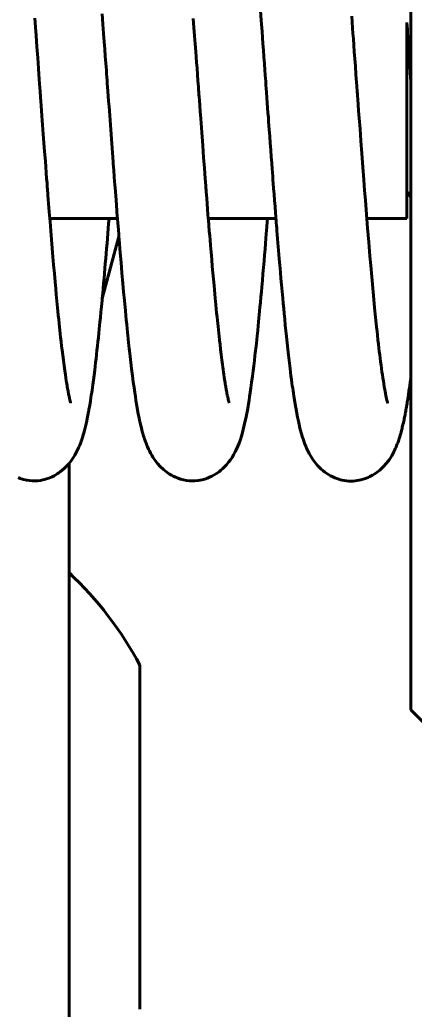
# Model space of a CAD drawing. Header units: millimetres. Extents: x 15 to 415, y 5 to 292.
# Drawn here: x 129.122 to 130.843, y 82.608 to 86.922 of the extents above; entities that cross this region are included whole.
import ezdxf

# ---------------------------------------------------------------- set-up
doc = ezdxf.new("R2010")
doc.units = ezdxf.units.MM
doc.layers.add('Annotations', color=7, linetype='Continuous')
doc.layers.add('Geometries', color=7, linetype='Continuous')
doc.styles.add('Shapr4', font='txt', dxfattribs={"height": 3.3495})
doc.dimstyles.new('ISO-25', dxfattribs={"dimtxt": 2.5, "dimasz": 2.5, "dimexe": 1.25, "dimexo": 0.625, "dimtad": 1, "dimtxsty": 'Standard', "dimcen": 2.5, "dimadec": 0, "dimazin": 0, "dimtfac": 1, "dimtmove": 0, "dimatfit": 3, "dimfxl": 1, "dimarcsym": 0})

# ---------------------------------------------------------------- blocks, each defined once
blk = doc.blocks.new('*D4')
at = {"layer": 'Annotations', "color": 0, "linetype": 'Continuous', "lineweight": 15}
for p, q in [((126.8836, 146.2799), (154.0833, 146.2799)), ((152.8333, 143.7799), (152.8333, 69.5821)), ((113.9652, 67.0821), (154.0833, 67.0821))]:
    blk.add_line(p, q, dxfattribs=at)
at = {"layer": 'Annotations', "color": 0}
for points in [[(153.2499, 143.7799), (152.4166, 143.7799), (152.8333, 146.2799)], [(152.4166, 69.5821), (153.2499, 69.5821), (152.8333, 67.0821)]]:
    blk.add_solid(points, dxfattribs=at)
at = {"layer": 'Defpoints', "color": 0}
for p in [(126.2586, 146.2799), (113.3402, 67.0821), (152.8333, 67.0821)]:
    blk.add_point(p, dxfattribs=at)
at = {"layer": 'Annotations', "color": 0, "lineweight": 15, "insert": (150.1395, 103.8507), "char_height": 3.3495, "attachment_point": 5, "rotation": 90, "style": 'Shapr4'}
blk.add_mtext('\\A1;158,4', dxfattribs=at)

msp = doc.modelspace()

# ---------------------------------------------------------------- linework, layer by layer
at = {"layer": 'Geometries', "linetype": 'Continuous', "lineweight": 40}
for p, q in [((130.8272, 87.1331), (130.8272, 86.6629)), ((130.8109, 86.663), (130.8109, 86.9109)), ((130.8109, 86.175), (130.8109, 86.663)), ((130.8272, 86.6629), (130.8272, 86.147)), ((130.8109, 86.0555), (130.8109, 86.175)), ((130.8272, 86.147), (130.8272, 85.3563)), ((129.2532, 86.0555), (129.5115, 86.0555)), ((129.5115, 86.0555), (129.5484, 86.0555)), ((129.9446, 86.0555), (130.2029, 86.0555)), ((130.2029, 86.0555), (130.2398, 86.0555)), ((130.636, 86.0555), (130.8109, 86.0555)), ((129.482, 85.7074), (129.5546, 85.9781)), ((130.8272, 85.3563), (130.8272, 83.913)), ((129.3371, 84.5116), (129.3371, 84.9873)), ((129.3371, 82.2037), (129.3371, 84.5116)), ((129.6465, 84.1076), (129.6465, 82.6076)), ((131.0286, 83.7115), (130.8272, 83.913))]:
    msp.add_line(p, q, dxfattribs=at)
at = {"layer": 'Geometries', "linetype": 'Continuous', "lineweight": 40, "flags": 128}
for points in [[(129.4817, 86.9481), (129.485, 86.9036), (129.488, 86.8631), (129.4907, 86.8267), (129.4931, 86.7943), (129.4954, 86.7634), (129.4965, 86.7482), (129.4976, 86.733), (129.4988, 86.7178), (129.4999, 86.7026), (129.501, 86.6874), (129.5021, 86.6722), (129.503, 86.6594), (129.5037, 86.6506), (129.5042, 86.6435), (129.5052, 86.6303), (129.5066, 86.6108), (129.5082, 86.5898), (129.5098, 86.5675), (129.5115, 86.544), (129.5144, 86.5045), (129.5174, 86.4637), (129.5205, 86.4226), (129.5234, 86.3825), (129.5264, 86.3422), (129.5294, 86.3023), (129.53, 86.295)], [(130.1719, 86.9631), (130.1752, 86.9192), (130.1788, 86.8714), (130.1808, 86.8453), (130.1828, 86.8181), (130.1849, 86.7899), (130.187, 86.7606), (130.1893, 86.7303), (130.1913, 86.7027), (130.1928, 86.6826), (130.194, 86.6666), (130.1948, 86.6545), (130.1953, 86.6489), (130.1956, 86.6436), (130.1962, 86.636), (130.197, 86.6245), (130.1984, 86.6057), (130.2001, 86.5827), (130.2018, 86.56), (130.2034, 86.5381), (130.2049, 86.5171), (130.2064, 86.4969), (130.2078, 86.4776), (130.2103, 86.4443), (130.2125, 86.4139), (130.2146, 86.3864), (130.217, 86.354), (130.2192, 86.325), (130.2212, 86.2983), (130.2214, 86.2954)], [(129.2532, 86.0556), (129.2508, 86.0852), (129.2494, 86.1029), (129.248, 86.121), (129.2466, 86.1393), (129.2452, 86.1574), (129.2443, 86.1685), (129.2437, 86.1766), (129.2431, 86.1837), (129.2424, 86.1928), (129.2411, 86.2094), (129.2395, 86.2302), (129.2376, 86.2552), (129.2357, 86.2808), (129.2338, 86.3055), (129.2307, 86.3476), (129.2278, 86.3865), (129.225, 86.4236), (129.222, 86.4643), (129.2205, 86.4838), (129.219, 86.5042), (129.2175, 86.5253), (129.2159, 86.5473), (129.2144, 86.5674), (129.2132, 86.583), (129.2124, 86.5941), (129.2119, 86.6019), (129.2112, 86.6115), (129.2101, 86.6262), (129.2088, 86.6435), (129.2073, 86.6634), (129.2057, 86.6858), (129.2039, 86.7099), (129.2005, 86.7559), (129.197, 86.8039), (129.1933, 86.8541), (129.1906, 86.891), (129.1877, 86.929)], [(129.9446, 86.0555), (129.9432, 86.0736), (129.9413, 86.0973), (129.9394, 86.1206), (129.9377, 86.1426), (129.9365, 86.1589), (129.9355, 86.1715), (129.9348, 86.1804), (129.9342, 86.1876), (129.9334, 86.1986), (129.9322, 86.2138), (129.9309, 86.2305), (129.9276, 86.2747), (129.924, 86.3225), (129.9201, 86.3745), (129.9159, 86.4309), (129.9114, 86.4919), (129.9091, 86.5224), (129.9072, 86.5486), (129.9056, 86.5706), (129.9043, 86.5881), (129.9037, 86.5958), (129.9034, 86.6), (129.9029, 86.6064), (129.9022, 86.6163), (129.9012, 86.6296), (129.8993, 86.6558), (129.8972, 86.6841), (129.8953, 86.7112), (129.8934, 86.7368), (129.8916, 86.7612), (129.8899, 86.7842), (129.8875, 86.8171), (129.8849, 86.8518), (129.8821, 86.8888), (129.8792, 86.9282)], [(130.5923, 86.6349), (130.5913, 86.6489), (130.5887, 86.6842), (130.5861, 86.7195), (130.5836, 86.7525), (130.5814, 86.7833), (130.5793, 86.8119), (130.5772, 86.8395), (130.5755, 86.8624), (130.5737, 86.8865), (130.5719, 86.9117), (130.5699, 86.9381)], [(130.8109, 86.9109), (130.8119, 86.8954), (130.813, 86.8798), (130.814, 86.864), (130.815, 86.8481), (130.8161, 86.832), (130.8172, 86.8158), (130.8182, 86.7994), (130.8193, 86.783), (130.8204, 86.7656), (130.8215, 86.7481), (130.8226, 86.7306), (130.8235, 86.7169)], [(130.8235, 86.7169), (130.8237, 86.713), (130.8245, 86.7005), (130.8252, 86.688), (130.826, 86.6755), (130.8267, 86.663), (130.8267, 86.6629)], [(130.6361, 86.0547), (130.6346, 86.0738), (130.6297, 86.1359), (130.6264, 86.1784), (130.6228, 86.2252), (130.6187, 86.2794), (130.6142, 86.339), (130.61, 86.395), (130.6062, 86.4466), (130.6027, 86.4935), (130.6003, 86.5258), (130.5983, 86.553), (130.5967, 86.5751), (130.5954, 86.592), (130.5949, 86.5999), (130.5944, 86.6063), (130.5938, 86.6146), (130.5927, 86.6287), (130.5923, 86.6349)], [(129.53, 86.295), (129.5321, 86.267), (129.5343, 86.2372), (129.5358, 86.2176), (129.537, 86.202), (129.5379, 86.1895), (129.5391, 86.1739), (129.5406, 86.1544), (129.5421, 86.1354), (129.5438, 86.1138), (129.5457, 86.0898), (129.5477, 86.0635), (129.5483, 86.0557)], [(130.2214, 86.2954), (130.223, 86.2739), (130.2243, 86.2561), (130.2256, 86.2397), (130.2267, 86.2248), (130.228, 86.208), (130.2296, 86.1868), (130.2315, 86.1618), (130.2336, 86.1349), (130.2357, 86.1079), (130.2378, 86.0807), (130.2391, 86.0646), (130.2398, 86.0553)], [(130.8109, 86.1751), (130.8144, 86.169), (130.8177, 86.1634), (130.8207, 86.1582), (130.8234, 86.1536), (130.8258, 86.1494), (130.8272, 86.147)], [(129.3439, 85.2526), (129.3439, 85.2527), (129.3437, 85.2531), (129.3431, 85.2551), (129.3421, 85.2589), (129.3406, 85.2647), (129.3391, 85.2714), (129.3371, 85.2805), (129.3352, 85.29), (129.3328, 85.3023), (129.3314, 85.3102), (129.3306, 85.3149), (129.3295, 85.3211), (129.3283, 85.3281), (129.3271, 85.3353), (129.326, 85.3419), (129.3251, 85.3479), (129.3231, 85.361), (129.3211, 85.3745), (129.3185, 85.3927), (129.3156, 85.4136), (129.3125, 85.4376), (129.3096, 85.4603), (129.3071, 85.4815), (129.305, 85.4992), (129.3028, 85.5179), (129.3006, 85.5379), (129.2989, 85.5535), (129.2972, 85.5689), (129.2958, 85.5823), (129.2942, 85.5974), (129.2923, 85.6155), (129.2904, 85.634), (129.2873, 85.6657), (129.2843, 85.696), (129.2817, 85.7238), (129.2792, 85.7498), (129.2765, 85.7798), (129.2733, 85.8155), (129.27, 85.8537), (129.267, 85.8884), (129.2637, 85.9271), (129.2606, 85.9645), (129.2575, 86.0014), (129.2542, 86.0434), (129.2532, 86.0556)], [(129.5483, 86.0557), (129.55, 86.0349), (129.5522, 86.0074), (129.554, 85.9853), (129.5546, 85.9781)], [(129.5546, 85.9781), (129.5556, 85.9654), (129.5572, 85.9456), (129.5589, 85.9257), (129.5605, 85.9063), (129.564, 85.8641), (129.5679, 85.8189), (129.5719, 85.773), (129.5753, 85.7357), (129.5787, 85.6981), (129.583, 85.6532), (129.5849, 85.6334), (129.5868, 85.6136), (129.5888, 85.5934), (129.5906, 85.576), (129.5924, 85.5584), (129.5937, 85.5458), (129.5952, 85.5315), (129.5969, 85.5155), (129.5984, 85.5012), (129.5997, 85.4895), (129.6008, 85.4792), (129.6037, 85.4538), (129.6067, 85.428), (129.6101, 85.3998), (129.6138, 85.3704), (129.6174, 85.3428), (129.6208, 85.3186), (129.6238, 85.2974), (129.6264, 85.28), (129.6292, 85.2622), (129.6331, 85.2386), (129.6364, 85.2198), (129.6394, 85.2036), (129.6432, 85.1847), (129.6451, 85.1758), (129.6475, 85.1646), (129.6505, 85.1517), (129.6527, 85.1425), (129.6551, 85.1332), (129.6579, 85.1231), (129.6594, 85.1178), (129.6609, 85.1125), (129.6626, 85.1069), (129.6645, 85.1007), (129.6665, 85.0948), (129.6679, 85.0906), (129.6692, 85.0868), (129.6707, 85.0827), (129.673, 85.0765), (129.6766, 85.0672), (129.6798, 85.0595), (129.6839, 85.0505), (129.6877, 85.0425), (129.6929, 85.0323), (129.6978, 85.0237), (129.7032, 85.0148), (129.7126, 85.0009), (129.7226, 84.9879), (129.7353, 84.9739), (129.7486, 84.9613), (129.7636, 84.9494), (129.7692, 84.9456), (129.7753, 84.9416), (129.7838, 84.9366), (129.7908, 84.9328), (129.8008, 84.9281), (129.8125, 84.9233), (129.8238, 84.9196), (129.8369, 84.9161), (129.8489, 84.9139), (129.8612, 84.9124), (129.8746, 84.9118), (129.8861, 84.9121), (129.9002, 84.9135), (129.9092, 84.915), (129.9171, 84.9167), (129.9288, 84.9198), (129.9413, 84.9241), (129.9505, 84.9279), (129.9601, 84.9324), (129.9708, 84.9382), (129.9798, 84.9437), (129.9914, 84.9518), (129.9996, 84.9583), (130.0058, 84.9636), (130.0106, 84.9681), (130.0166, 84.9739), (130.0235, 84.9814), (130.0329, 84.9926), (130.0408, 85.0032), (130.0481, 85.0142), (130.0545, 85.0247), (130.0616, 85.0379), (130.0659, 85.0464), (130.0733, 85.063), (130.0786, 85.0765), (130.0843, 85.0926), (130.089, 85.1071), (130.0937, 85.1233), (130.0971, 85.1363), (130.1015, 85.1542), (130.1046, 85.1678), (130.1079, 85.1835), (130.111, 85.1988), (130.1137, 85.2135), (130.1163, 85.228), (130.1198, 85.2483), (130.1224, 85.2641), (130.1245, 85.2779), (130.1273, 85.2965), (130.1303, 85.3173), (130.1336, 85.3409), (130.1371, 85.3677), (130.1401, 85.3909), (130.1429, 85.4141), (130.1456, 85.4365), (130.148, 85.4569), (130.1492, 85.468), (130.1505, 85.4792), (130.1517, 85.4898), (130.1528, 85.4998), (130.1541, 85.5117), (130.1556, 85.5265), (130.1575, 85.544), (130.1599, 85.5671), (130.1619, 85.5871), (130.1637, 85.6048), (130.1653, 85.6209), (130.1667, 85.6359), (130.1682, 85.6514), (130.1699, 85.669), (130.1719, 85.6901), (130.1741, 85.7137), (130.1761, 85.7358), (130.178, 85.7566), (130.1805, 85.7858), (130.1831, 85.8152), (130.1855, 85.8427), (130.1878, 85.8702), (130.1899, 85.8953), (130.1922, 85.9221), (130.1942, 85.9469), (130.196, 85.9694), (130.1976, 85.9889), (130.1987, 86.0029), (130.2001, 86.0202), (130.2018, 86.0412), (130.2029, 86.055)], [(130.0352, 85.2532), (130.0352, 85.2532), (130.035, 85.2538), (130.0347, 85.2549), (130.0342, 85.2565), (130.0335, 85.2592), (130.0327, 85.2623), (130.0317, 85.2663), (130.0305, 85.2714), (130.0294, 85.2763), (130.0282, 85.282), (130.0276, 85.2845), (130.027, 85.2876), (130.0259, 85.2932), (130.0251, 85.2971), (130.0247, 85.2996), (130.0242, 85.3022), (130.0237, 85.3049), (130.0231, 85.3083), (130.0222, 85.313), (130.0213, 85.3182), (130.0205, 85.323), (130.0198, 85.3272), (130.0192, 85.3306), (130.0187, 85.3336), (130.0177, 85.3398), (130.0167, 85.3462), (130.0155, 85.3539), (130.014, 85.3642), (130.0123, 85.3754), (130.0108, 85.386), (130.0093, 85.397), (130.0077, 85.4082), (130.0063, 85.4192), (130.0049, 85.4297), (130.0036, 85.44), (130.0022, 85.4507), (130.0006, 85.4635), (129.9981, 85.4842), (129.9956, 85.5057), (129.9934, 85.5253), (129.9914, 85.5433), (129.99, 85.5565), (129.9884, 85.5705), (129.987, 85.5843), (129.9856, 85.5977), (129.9842, 85.611), (129.9826, 85.6263), (129.9809, 85.644), (129.979, 85.6622), (129.9774, 85.6789), (129.976, 85.6935), (129.9745, 85.709), (129.9729, 85.7264), (129.9712, 85.7446), (129.9695, 85.7632), (129.9669, 85.7919), (129.9645, 85.8185), (129.9621, 85.8459), (129.9593, 85.8776), (129.9566, 85.9094), (129.9542, 85.9376), (129.9521, 85.963), (129.9507, 85.9801), (129.949, 86.0008), (129.9471, 86.025), (129.9451, 86.0495), (129.9446, 86.0555)], [(130.2398, 86.0553), (130.2402, 86.0501), (130.2412, 86.0373), (130.2421, 86.0261), (130.243, 86.015), (130.2441, 86.0011), (130.2454, 85.9854), (130.2469, 85.9673), (130.2483, 85.9493), (130.2497, 85.9327), (130.2509, 85.9177), (130.2526, 85.898), (130.254, 85.8812), (130.2553, 85.8658), (130.2565, 85.8518), (130.2577, 85.8374), (130.2592, 85.8204), (130.2615, 85.794), (130.2639, 85.7662), (130.2665, 85.7373), (130.2691, 85.7091), (130.2713, 85.6849), (130.2733, 85.6637), (130.2755, 85.6409), (130.2778, 85.6176), (130.2804, 85.5914), (130.2829, 85.5661), (130.2855, 85.5412), (130.2883, 85.5144), (130.2914, 85.486), (130.2944, 85.4598), (130.297, 85.4367), (130.2997, 85.4141), (130.3015, 85.3998), (130.3032, 85.3859), (130.3052, 85.3705), (130.3073, 85.3542), (130.3094, 85.3383), (130.311, 85.3266), (130.3126, 85.3157), (130.3141, 85.305), (130.3157, 85.2939), (130.3177, 85.2808), (130.3217, 85.2557), (130.3249, 85.2368), (130.3272, 85.2239), (130.3307, 85.205), (130.3338, 85.1889), (130.3374, 85.1718), (130.3406, 85.1577), (130.3445, 85.1413), (130.3472, 85.131), (130.3498, 85.1216), (130.3522, 85.113), (130.3546, 85.1051), (130.3569, 85.0979), (130.3593, 85.0905), (130.363, 85.0802), (130.3661, 85.0717), (130.3696, 85.0633), (130.3734, 85.0544), (130.3776, 85.0452), (130.3844, 85.0318), (130.3917, 85.0189), (130.4003, 85.0056), (130.4094, 84.993), (130.4215, 84.9787), (130.4268, 84.973), (130.4317, 84.9682), (130.437, 84.9632), (130.4439, 84.9572), (130.4533, 84.9499), (130.4615, 84.9441), (130.4688, 84.9394), (130.4779, 84.9342), (130.4882, 84.929), (130.4968, 84.9252), (130.5045, 84.9222), (130.5135, 84.9191), (130.5215, 84.9169), (130.5291, 84.915), (130.5369, 84.9135), (130.5471, 84.912), (130.5569, 84.9111), (130.5649, 84.9108), (130.5711, 84.9109), (130.5768, 84.9111), (130.5849, 84.9117), (130.5943, 84.9129), (130.6019, 84.9142), (130.6096, 84.9159), (130.6195, 84.9186), (130.6302, 84.9221), (130.6374, 84.9249), (130.6425, 84.9271), (130.6489, 84.9301), (130.6605, 84.9362), (130.671, 84.9426), (130.6815, 84.9499), (130.6923, 84.9584), (130.7061, 84.971), (130.722, 84.9887), (130.7342, 85.0052), (130.7445, 85.0215), (130.7492, 85.0297), (130.7536, 85.0383), (130.7569, 85.045), (130.76, 85.0515), (130.7634, 85.0594), (130.7659, 85.0654), (130.7689, 85.0731), (130.7708, 85.0782), (130.7734, 85.0855), (130.7752, 85.0907), (130.7772, 85.0967), (130.7796, 85.1042), (130.7817, 85.1113), (130.7836, 85.1179), (130.7855, 85.1245), (130.7874, 85.1318), (130.7894, 85.1397), (130.7908, 85.1452), (130.792, 85.1501), (130.7936, 85.1572), (130.7952, 85.1642), (130.7968, 85.1716), (130.7982, 85.178), (130.7995, 85.1844), (130.8013, 85.1933), (130.8025, 85.1991), (130.8032, 85.203), (130.8038, 85.2059), (130.8043, 85.2089), (130.8049, 85.2119), (130.8055, 85.2154), (130.8065, 85.2208), (130.8078, 85.2279), (130.809, 85.2351), (130.8106, 85.244), (130.8117, 85.2506), (130.8126, 85.2564), (130.8135, 85.262), (130.8144, 85.2678), (130.816, 85.2776), (130.8179, 85.29), (130.8199, 85.3037), (130.8218, 85.3169), (130.8235, 85.3293), (130.8252, 85.3418), (130.8269, 85.3541), (130.8272, 85.3565)], [(130.7269, 85.2524), (130.7269, 85.2525), (130.7265, 85.2537), (130.7258, 85.2561), (130.7249, 85.2595), (130.7238, 85.2639), (130.7224, 85.2695), (130.7208, 85.2769), (130.7191, 85.2847), (130.7174, 85.2932), (130.7156, 85.3023), (130.7143, 85.3093), (130.7131, 85.3161), (130.7121, 85.3218), (130.7113, 85.3268), (130.7104, 85.3319), (130.7095, 85.3378), (130.7081, 85.3461), (130.7059, 85.3605), (130.7039, 85.3741), (130.7019, 85.3878), (130.7, 85.402), (130.698, 85.4167), (130.696, 85.432), (130.6941, 85.4469), (130.6922, 85.462), (130.6905, 85.4762), (130.6887, 85.491), (130.6868, 85.5076), (130.6846, 85.5271), (130.6824, 85.5466), (130.6804, 85.5648), (130.6787, 85.5813), (130.6769, 85.5985), (130.6755, 85.6118), (130.6741, 85.6249), (130.6728, 85.6383), (130.6714, 85.652), (130.6699, 85.6675), (130.6634, 85.7356), (130.6574, 85.8009), (130.653, 85.8508), (130.6495, 85.8917), (130.6444, 85.9524), (130.6393, 86.0142), (130.6361, 86.0547)], [(129.3371, 84.9873), (129.3373, 84.9876), (129.3462, 84.999), (129.3553, 85.0122), (129.3622, 85.0235), (129.3675, 85.033), (129.3719, 85.0415), (129.377, 85.0522), (129.3788, 85.0562), (129.3803, 85.0596), (129.3821, 85.0639), (129.3839, 85.0683), (129.3854, 85.0721), (129.3866, 85.0753), (129.3882, 85.0796), (129.39, 85.0844), (129.3914, 85.0883), (129.3926, 85.0921), (129.3939, 85.0959), (129.3954, 85.1005), (129.397, 85.1054), (129.3992, 85.1128), (129.4012, 85.1197), (129.4031, 85.1267), (129.406, 85.1378), (129.4087, 85.1485), (129.4117, 85.1611), (129.4144, 85.1733), (129.4167, 85.1843), (129.4195, 85.1985), (129.4209, 85.2056), (129.4223, 85.2129), (129.4234, 85.2189), (129.4242, 85.2237), (129.4251, 85.2285), (129.426, 85.2339), (129.4273, 85.2416), (129.4289, 85.2509), (129.4304, 85.2604), (129.4326, 85.2739), (129.4344, 85.2857), (129.436, 85.2964), (129.4375, 85.3071), (129.4391, 85.3183), (129.4408, 85.3302), (129.4435, 85.3507), (129.4464, 85.3727), (129.4491, 85.3942), (129.4512, 85.4111), (129.4531, 85.4273), (129.4551, 85.4445), (129.4572, 85.4621), (129.4591, 85.4798), (129.4614, 85.5002), (129.4633, 85.5177), (129.4653, 85.5364), (129.4672, 85.5555), (129.4691, 85.5738), (129.4707, 85.5896), (129.4721, 85.6035), (129.4742, 85.6245), (129.4763, 85.6468), (129.4788, 85.6728), (129.4813, 85.699), (129.482, 85.7071)], [(129.1147, 84.9257), (129.1247, 84.922), (129.138, 84.9179), (129.1525, 84.9146), (129.1647, 84.9129), (129.1764, 84.9119), (129.1905, 84.9119), (129.2016, 84.9126), (129.2124, 84.914), (129.2224, 84.9159), (129.2299, 84.9177), (129.2386, 84.9202), (129.2486, 84.9236), (129.2567, 84.9269), (129.2636, 84.93), (129.2719, 84.9341), (129.2802, 84.9387), (129.2875, 84.9432), (129.2931, 84.947), (129.2987, 84.951), (129.3157, 84.965), (129.3278, 84.9769), (129.3371, 84.9873)]]:
    msp.add_lwpolyline(points, dxfattribs=at)
at = {"layer": 'Geometries', "linetype": 'Continuous', "lineweight": 40}
for centre, radius, start, end in [((102.5546, 88.1632), 27.0392, 354.78822, 355.52853), ((128.2491, 83.3576), 1.586, 28.2227, 46.6868)]:
    msp.add_arc(centre, radius, start, end, dxfattribs=at)

# ---------------------------------------------------------------- dimensions: what is measured, and where the dimension line sits
at = {"layer": 'Annotations', "linetype": 'Continuous', "lineweight": 15}
dim = msp.add_linear_dim(base=(152.8333, 67.0821), p1=(126.2586, 146.2799), p2=(113.3402, 67.0821), angle=270, dimstyle='ISO-25', override={"dimscale": 1, "dimgap": 0.7, "dimdec": 2, "dimlfac": 2, "dimrnd": 0.01, "dimzin": 8, "dimdsep": 44, "dimtxsty": 'Shapr4', "dimse1": 0, "dimse2": 0, "dimadec": 2, "dimtol": 0, "dimlim": 0, "dimtp": 0, "dimtm": 0, "dimtfac": 0.6, "dimtdec": 8, "dimfrac": 2, "dimtolj": 1, "dimlwd": 15, "dimlwe": 15}, dxfattribs=at)
dim.commit()
dim.dimension.update_dxf_attribs({"geometry": '*D4', "text_midpoint": (152.8333, 103.8507), "dimtype": 160})

doc.saveas('drawing.dxf')
